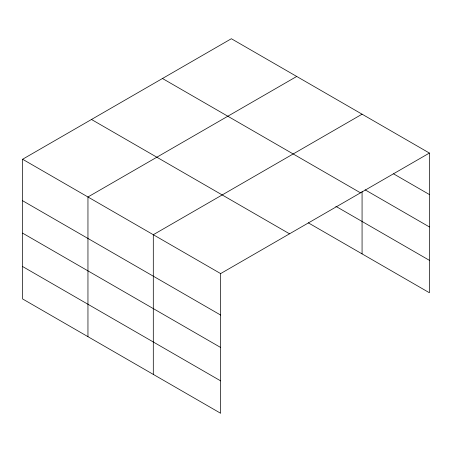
<?xml version="1.0" encoding="UTF-8"?>
<svg xmlns="http://www.w3.org/2000/svg" width="452" height="452" viewBox="0 0 452 452"><rect width="100%" height="100%" fill="white"/><g stroke="black" fill="none" stroke-linecap="round" stroke-linejoin="round"><path stroke-width="0.68" d="M429.4 153.058L231.362 38.725L22.6 159.251L22.6 298.941L220.638 413.275L220.638 273.59L429.4 153.058L429.4 292.749L308.32 222.842M296.715 76.456L87.954 196.982L87.954 336.672M362.069 114.186L153.301 234.712L153.301 374.403M393.613 173.873L429.4 194.535M365.103 189.823L429.4 226.944M162.471 78.501L360.51 192.834M335.802 206.298L429.4 260.335M91.49 119.481L289.529 233.814M22.6 159.251L220.638 273.59M22.6 200.728L220.638 315.061M22.6 233.136L220.638 347.475M22.6 266.527L220.638 380.866M362.069 191.546L362.069 253.871"/></g></svg>
